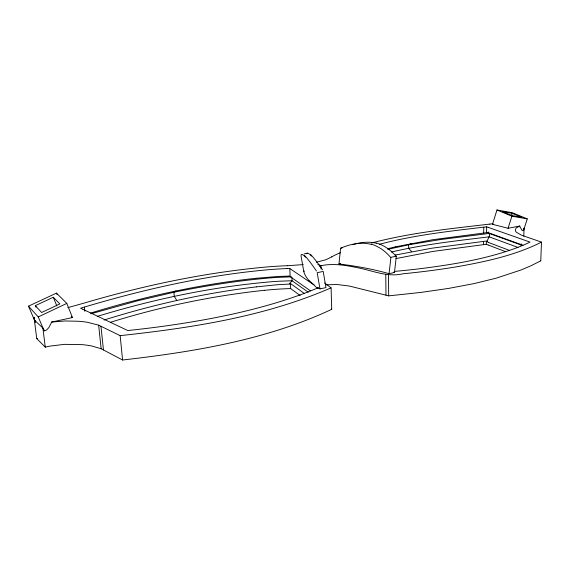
<?xml version="1.0" encoding="UTF-8"?>
<svg xmlns="http://www.w3.org/2000/svg" width="570" height="570" viewBox="0 0 570 570"><rect width="100%" height="100%" fill="white"/><g stroke="black" fill="none" stroke-linecap="round" stroke-linejoin="round"><path stroke-width="0.85" d="M483.417 244.637L483.481 241.402M483.659 233.037L483.78 227.166M488.141 244.993L486.303 244.281L486.374 241.046L431.725 248.221L395.894 254.933M395.829 246.753L432.915 239.692L486.552 232.688L486.68 226.824C450.706 231.057 414.497 234.975 379.399 244.302M488.44 233.721L488.476 231.99M521.122 245.556L521.18 243.832M523.794 236.187L524.065 228.207L523.353 230.579A3.541 2.401 -64.7 0 1 522.127 230.458L520.089 227.074A28.457 19.095 -65.6 0 1 519.79 226.034L508.062 228.278L492.48 224.302L496.976 209.995L512.245 212.717L527.264 218.887L523.509 230.537M326.247 284.801L337.248 284.523L349.431 286.062L388.69 295.866L420.532 292.467L448.483 288.434L474.09 283.596L496.107 278.196L520.944 270.016L531.005 265.748L540.766 260.811L541.5 242.115L521.465 235.189L516.441 232.275A44.916 10.267 1.8 0 1 515.287 230.401L516.099 228.021L519.79 226.034M389.082 273.685A205.179 67.196 -3.7 0 0 338.979 263.967L340.582 248.235C350.087 244.11 360.945 241.744 371.184 244.359M394.461 272.503L396.349 256.165L390.927 257.298L389.053 273.693L394.461 272.503L393.357 272.189M306.717 253.828C307.928 251.797 310.272 255.046 311.448 256.08M511.404 215.795L512.188 213.322L521.792 217.277L511.974 215.553L502.405 211.584L512.188 213.322M508.062 228.278L511.91 216.194L527.264 218.887M488.205 242.364C485.02 241.103 491.333 236.244 489.238 233.429L487.279 232.339L486.552 232.688M289.304 283.988L292.054 280.746L291.911 277.326M176.03 290.878L173.921 292.246L137.078 300.91L90.951 313.792M331.818 256.87L325.99 259.678L316.549 262.243M541.5 242.115C516.634 254.69 489.131 260.861 461.899 265.877C442.327 269.339 422.605 271.862 402.826 273.807C387.158 277.512 372.495 270.493 357.297 267.679C344.871 265.071 331.804 263.019 319.264 266.076M304.045 293.265L290.443 283.497L289.211 284.095L279.941 284.572A111.521 33.851 -3.4 0 0 276.365 284.822L256.471 286.867M28.5 306.161L38.254 316.948L66.804 303.397L72.468 317.561L51.514 322.079A42.422 36.188 -28.7 0 1 50.865 323.732L48.842 327.586L46.74 329.845A5.087 4.304 -32.9 0 1 44.439 330.849L42.9 328.078L34.421 320.048L28.5 306.161L56.473 293.101L66.804 303.397M35.333 305.663L53.302 297.248L59.85 303.895L41.646 312.51L35.333 305.663L35.981 307.209M411.647 243.397L408.64 244.801L387.935 249.297M324.572 282.955L331.092 287.836L331.712 309.339C266.219 339.998 193.864 351.84 122.578 360.005L101.154 348.755L91.585 345.947A65.094 21.952 -8.4 0 0 82.251 344.651L64.567 344.344L50.139 346.076A37.67 12.447 -8 0 0 46.783 346.795L45.272 347.144L36.744 338.616L34.072 317.554M331.092 287.836C264.516 316.806 191.841 327.843 120.163 335.644L98.653 325.156L87.181 322.235A65.65 20.57 -7.9 0 0 78.261 321.252L65.087 320.974L51.514 322.079M319.977 288.912L317.184 272.681L323.204 271.427L325.947 287.601L319.977 288.912L318.124 287.772L316.642 288.399A275.403 66.911 -5.3 0 1 295.638 296.493C253.536 311.12 209.596 319.72 165.542 325.947A272.667 66.184 -5.1 0 1 130.886 330.208L127.773 330.536L82.793 309.239M352.645 244.68L353.493 244.423M104.068 320.019C153.736 304.451 204.694 293.016 256.4 286.874M110.409 322.314C160.555 306.674 212.183 295.851 264.423 290.294M97.313 316.386C154.278 298.993 212.888 286.653 272.289 281.68A116.373 37.955 -2.8 0 1 280.034 281.188L292.054 280.746L308.277 292.225M90.715 313.037C144.616 296.543 199.856 284.245 255.944 278.31M67.851 307.643L83.733 303.197C141.816 286.062 201.26 273.265 261.587 267.451A133.886 41.988 -2.6 0 1 287.351 265.713M304.159 253.971L307.344 253.087M354.341 244.181C361.522 242.157 369.274 241.416 376.57 243.297M371.782 242.934C405.569 233.992 440.361 229.81 475.002 225.813L489.067 224.174M387.294 248.826L395.737 246.774M391.426 252.04C423.546 244.388 456.449 240.861 489.16 236.828L517.995 247.451M395.922 258.588L432.822 251.448L486.303 244.281M395.231 255.082L395.801 254.954M37.641 338.43L36.744 338.616M304.451 271.071L303.739 271.22L301.031 255.944C300.675 252.254 304.508 255.894 305.534 257.241M338.965 263.974L340.653 263.625M340.582 248.235L342.121 247.936M492.48 224.302L493.52 224.11M303.261 264.58L287.351 265.748M490.228 224.046L491.711 223.868A85.443 18.019 0 0 0 492.658 223.739M489.224 224.16L489.951 224.074M256.016 278.303L275.987 276.621A111.642 38.404 -1.9 0 1 279.564 276.414L288.876 276.108L290.159 276.621L289.817 268.52L287.059 268.605M291.477 276.849L279.856 277.284A116.544 37.463 -2.7 0 0 272.097 277.761C239.108 280.44 206.347 285.641 173.921 292.246L174.249 296.315L176.793 300.426M300.183 295.531L290.657 288.562L287.921 288.655A120.819 40.755 -2.7 0 0 264.444 290.329M288.976 276.129L290.436 276.486M488.697 227.544L530.014 242.093L528.996 242.578A230.273 51.464 -1.7 0 1 516.035 248.057C485.775 259.151 453.756 264.373 421.907 268.477A229.097 50.915 -1.6 0 1 394.561 271.406M486.68 226.824L488.533 227.487M523.032 245.257L488.576 232.816M522.22 245.392L489.238 233.429L440.204 239.599L408.64 244.801L408.647 248.328L411.668 251.648M488.412 232.76L487.279 232.339M540.317 260.64L540.766 260.811M488.362 242.428L509.673 250.479M488.305 245.057L505.013 251.448M317.839 264.402L320.974 265.649L321.088 269.111M496.976 209.995L511.91 216.194M82.614 309.154L80.562 308.206C140.263 290.272 201.26 276.108 263.404 270.187A121.731 38.105 -2.6 0 1 287.059 268.57M289.817 268.52L313.985 284.9A28.35 10.288 81.9 0 0 318.203 288.299L318.124 287.772M290.265 276.699L310.408 290.793M331.327 309.061L331.712 309.339M313.985 284.9L308.862 280.326M71.286 316.578L72.468 317.561M486.374 241.046L487.072 241.929M35.589 320.497A15.775 13.274 -32.7 0 0 34.813 320.967L35.197 321.829M34.806 320.953L35.468 322.506M38.254 316.948L44.154 330.899M53.302 297.248L56.858 305.99M56.473 293.101L57.121 294.69M42.9 328.078L45.272 347.144M84.374 307.123L84.83 311.298M98.653 325.156L101.154 348.755M100.954 326.282L103.448 349.959M120.163 335.644L122.578 360.005M34.15 317.241L34.421 320.048M290.443 283.497L290.657 288.562M385.762 274.419L385.983 295.096M388.483 275.132L388.69 295.866M331.69 256.856A120.526 33.459 0.4 0 1 340.603 252.638M371.27 244.103A59.722 48.094 -73.5 0 1 390.721 257.533M376.663 243.048A59.48 48.108 -73.3 0 1 396.143 256.4M310.6 254.477A60.47 6.063 59.7 0 1 322.542 269.859M304.629 255.552A60.705 5.714 59.7 0 1 316.457 270.999M308.855 280.326A174.541 47.559 1 0 1 303.76 271.22"/></g></svg>
